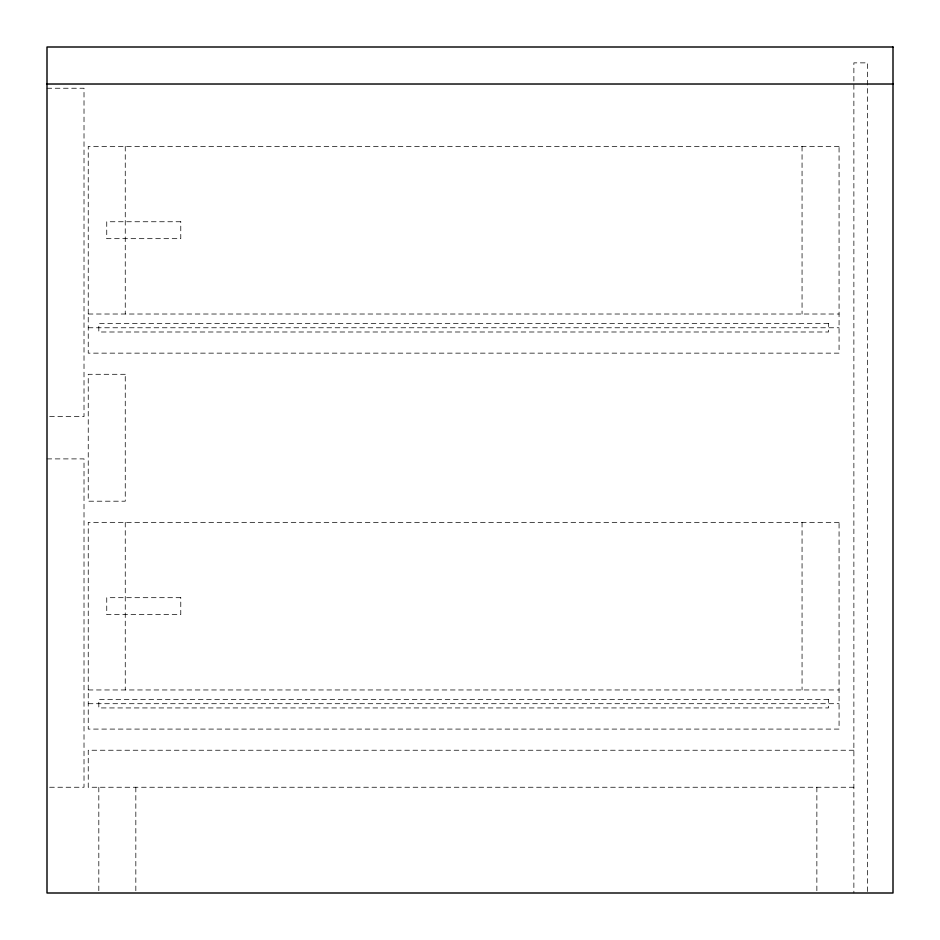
<?xml version="1.0" encoding="UTF-8"?>
<svg xmlns="http://www.w3.org/2000/svg" width="940" height="940" viewBox="0 0 940 940"><rect width="100%" height="100%" fill="white"/><g stroke="black" fill="none" stroke-linecap="round" stroke-linejoin="round"><path stroke-width="0.7" stroke-dasharray="4.7 3.53" d="M47 88.242L84.013 88.242L84.013 416.596L47 416.596M88.242 314.019L839.068 314.019M88.242 327.766L839.068 327.766M47 458.896L84.013 458.896L84.013 787.25L47 787.25M88.242 689.96L839.068 689.96M88.242 703.707L839.068 703.707M853.873 750.238L88.242 750.238L88.242 787.25L853.873 787.25M867.62 891.531L867.62 62.863L853.873 62.863L853.873 893M816.86 787.25L816.86 891.531M802.055 146.405L802.055 314.019M802.055 522.346L802.055 689.96M135.83 787.25L135.83 891.531M125.255 146.405L125.255 314.019M125.255 522.346L125.255 689.96M98.817 787.25L98.817 893M839.068 146.405L88.242 146.405L88.242 353.146L839.068 353.146L839.068 146.405M180.774 221.746L106.749 221.746L106.749 238.666L180.774 238.666L180.774 221.746M828.493 323.536L98.817 323.536L98.817 331.996L828.493 331.996L828.493 323.536M125.255 374.296L88.242 374.296L88.242 501.196L125.255 501.196L125.255 374.296M839.068 522.346L88.242 522.346L88.242 729.087L839.068 729.087L839.068 522.346M180.774 597.687L106.749 597.687L106.749 614.607L180.774 614.607L180.774 597.687M828.493 699.477L98.817 699.477L98.817 707.938L828.493 707.938L828.493 699.477"/><path stroke-width="1.41" d="M47 84.013L893 84.013M893 47L47 47L47 893L893 893L893 47"/></g></svg>
